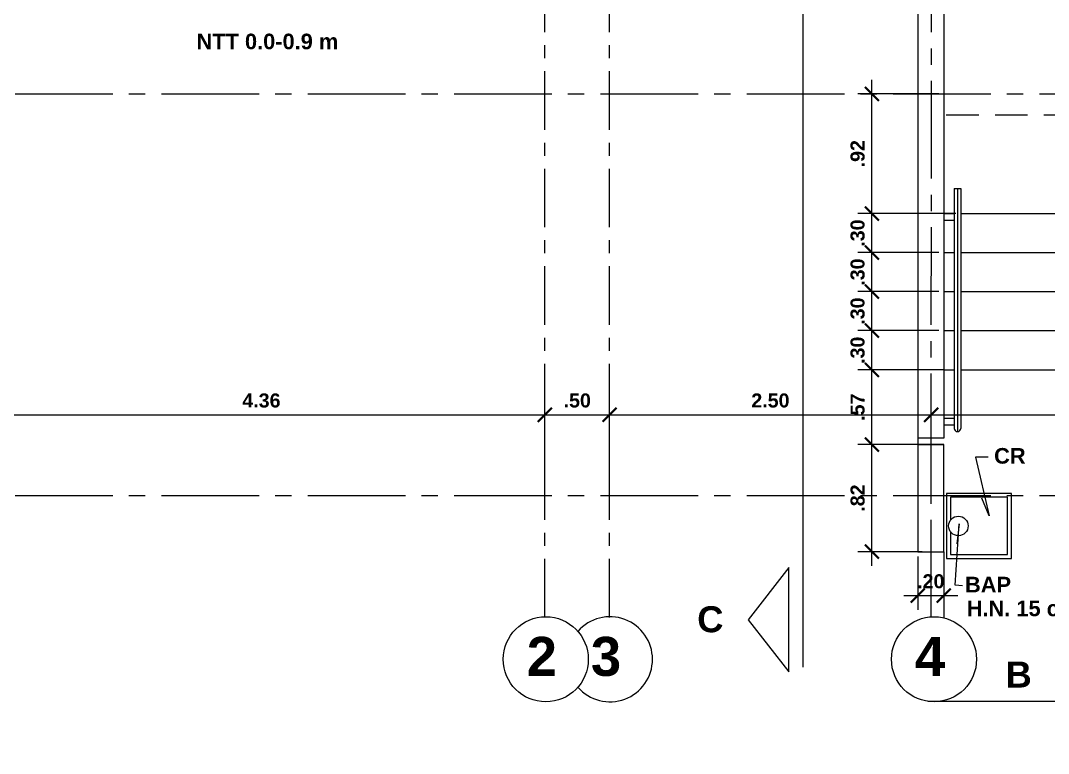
# Model space of a CAD drawing. Extents: x 504.5 to 598.6, y 648.3 to 688.4.
# Drawn here: x 512.22 to 520.12, y 648.29 to 653.93 of the extents above; entities that cross this region are included whole.
import ezdxf

# ---------------------------------------------------------------- set-up
doc = ezdxf.new("R2010")
doc.units = 0
doc.header["$MEASUREMENT"] = 0
doc.linetypes.add('CENTER2', pattern=[1.125, 0.75, -0.125, 0.125, -0.125])
doc.linetypes.add('DASHED2', pattern=[0.375, 0.25, -0.125])
doc.layers.get('0').update_dxf_attribs({"linetype": 'CONTINUOUS'})
doc.layers.get('DEFPOINTS').update_dxf_attribs({"linetype": 'CONTINUOUS'})
for name, color, linetype in [('2', 1, 'CONTINUOUS'), ('6', 7, 'CONTINUOUS'), ('9', 1, 'DASHED2'), ('EJES', 6, 'CENTER2'), ('escaleras', 1, 'CONTINUOUS'), ('METAL', 1, 'CONTINUOUS'), ('murosbajos', 3, 'CONTINUOUS'), ('paredes', 2, 'CONTINUOUS'), ('ventanas', 1, 'CONTINUOUS')]:
    doc.layers.add(name, color=color, linetype=linetype)
doc.styles.add('ALR4', font='sanssb__.ttf')
doc.dimstyles.new('1-50', dxfattribs={"dimscale": 0.6, "dimtxt": 0.18, "dimasz": 0.18, "dimexe": 0.18, "dimexo": 0.0625, "dimgap": 0.09, "dimtad": 1, "dimzin": 4, "dimdsep": 46, "dimtxsty": 'Standard', "dimblk1": 'ARCHTICK', "dimblk2": 'ARCHTICK', "dimsah": 1, "dimcen": 0.09, "dimdle": 0.18, "dimclrd": 6, "dimclre": 6, "dimclrt": 1, "dimadec": 0, "dimazin": 0, "dimtfac": 1, "dimtofl": 0, "dimtmove": 0, "dimatfit": 3, "dimldrblk": 'ARCHTICK', "dimfxl": 1, "dimtolj": 1, "dimtzin": 4, "dimarcsym": 0})

# ---------------------------------------------------------------- blocks, each defined once
blk = doc.blocks.new('_ARCHTICK')
at = {"color": 0, "linetype": 'ByBlock', "const_width": 0.15}
blk.add_lwpolyline([(-0.5, -0.5), (0.5, 0.5)], dxfattribs=at)
blk = doc.blocks.new('*D29')
at = {"color": 6, "linetype": 'ByBlock', "transparency": 16777216}
for p, q in [((511.8915, 650.3138), (511.8915, 651.0044)), ((516.2495, 650.3138), (516.2495, 651.0044)), ((511.7835, 650.8964), (516.3575, 650.8964))]:
    blk.add_line(p, q, dxfattribs=at)
at = {"layer": 'DEFPOINTS', "color": 0, "linetype": 'ByBlock', "transparency": 16777216}
for p in [(516.2495, 650.8964), (511.8915, 650.2763), (516.2495, 650.2763)]:
    blk.add_point(p, dxfattribs=at)
at = {"color": 6, "linetype": 'ByBlock', "transparency": 16777216, "xscale": 0.108, "yscale": 0.108, "zscale": 0.108, "rotation": 180}
blk.add_blockref('_ARCHTICK', (511.8915, 650.8964), dxfattribs=at)
at = {"color": 6, "linetype": 'ByBlock', "transparency": 16777216, "xscale": 0.108, "yscale": 0.108, "zscale": 0.108}
blk.add_blockref('_ARCHTICK', (516.2495, 650.8964), dxfattribs=at)
at = {"color": 1, "linetype": 'ByBlock', "transparency": 16777216, "insert": (514.0705, 651.0062), "char_height": 0.108, "attachment_point": 5, "style": 'ALR4'}
blk.add_mtext('\\A1;4.36', dxfattribs=at)
blk = doc.blocks.new('*D30')
at = {"color": 6, "linetype": 'ByBlock', "transparency": 16777216}
for p, q in [((516.7472, 650.3138), (516.7472, 651.0044)), ((516.1415, 650.8964), (516.8552, 650.8964))]:
    blk.add_line(p, q, dxfattribs=at)
at = {"layer": 'DEFPOINTS', "color": 0, "linetype": 'ByBlock', "transparency": 16777216}
for p in [(516.7472, 650.8964), (516.2495, 650.2763), (516.7472, 650.2763)]:
    blk.add_point(p, dxfattribs=at)
at = {"color": 6, "linetype": 'ByBlock', "transparency": 16777216, "xscale": 0.108, "yscale": 0.108, "zscale": 0.108, "rotation": 180}
blk.add_blockref('_ARCHTICK', (516.2495, 650.8964), dxfattribs=at)
at = {"color": 6, "linetype": 'ByBlock', "transparency": 16777216, "xscale": 0.108, "yscale": 0.108, "zscale": 0.108}
blk.add_blockref('_ARCHTICK', (516.7472, 650.8964), dxfattribs=at)
at = {"color": 1, "linetype": 'ByBlock', "transparency": 16777216, "insert": (516.4984, 651.0062), "char_height": 0.108, "attachment_point": 5, "style": 'ALR4'}
blk.add_mtext('\\A1;.50', dxfattribs=at)
blk = doc.blocks.new('*D31')
at = {"color": 6, "linetype": 'ByBlock', "transparency": 16777216}
for p, q in [((519.2199, 650.3138), (519.2199, 651.0044)), ((516.6392, 650.8964), (519.3279, 650.8964))]:
    blk.add_line(p, q, dxfattribs=at)
at = {"layer": 'DEFPOINTS', "color": 0, "linetype": 'ByBlock', "transparency": 16777216}
for p in [(519.2199, 650.8964), (516.7472, 650.2763), (519.2199, 650.2763)]:
    blk.add_point(p, dxfattribs=at)
at = {"color": 6, "linetype": 'ByBlock', "transparency": 16777216, "xscale": 0.108, "yscale": 0.108, "zscale": 0.108, "rotation": 180}
blk.add_blockref('_ARCHTICK', (516.7472, 650.8964), dxfattribs=at)
at = {"color": 6, "linetype": 'ByBlock', "transparency": 16777216, "xscale": 0.108, "yscale": 0.108, "zscale": 0.108}
blk.add_blockref('_ARCHTICK', (519.2199, 650.8964), dxfattribs=at)
at = {"color": 1, "linetype": 'ByBlock', "transparency": 16777216, "insert": (517.9836, 651.0062), "char_height": 0.108, "attachment_point": 5, "style": 'ALR4'}
blk.add_mtext('\\A1;2.50', dxfattribs=at)
blk = doc.blocks.new('*D32')
at = {"color": 6, "linetype": 'ByBlock', "transparency": 16777216}
for p, q in [((525.2519, 650.3138), (525.2519, 651.0044)), ((519.1119, 650.8964), (525.3599, 650.8964))]:
    blk.add_line(p, q, dxfattribs=at)
at = {"layer": 'DEFPOINTS', "color": 0, "linetype": 'ByBlock', "transparency": 16777216}
for p in [(525.2519, 650.8964), (519.2199, 650.2763), (525.2519, 650.2763)]:
    blk.add_point(p, dxfattribs=at)
at = {"color": 6, "linetype": 'ByBlock', "transparency": 16777216, "xscale": 0.108, "yscale": 0.108, "zscale": 0.108, "rotation": 180}
blk.add_blockref('_ARCHTICK', (519.2199, 650.8964), dxfattribs=at)
at = {"color": 6, "linetype": 'ByBlock', "transparency": 16777216, "xscale": 0.108, "yscale": 0.108, "zscale": 0.108}
blk.add_blockref('_ARCHTICK', (525.2519, 650.8964), dxfattribs=at)
at = {"color": 1, "linetype": 'ByBlock', "transparency": 16777216, "insert": (522.2359, 651.0062), "char_height": 0.108, "attachment_point": 5, "style": 'ALR4'}
blk.add_mtext('\\A1;6.00', dxfattribs=at)
blk = doc.blocks.new('*D58')
at = {"color": 6, "linetype": 'ByBlock', "transparency": 16777216}
for p, q in [((518.764, 649.7365), (518.764, 650.7765)), ((519.1494, 650.6685), (518.656, 650.6685)), ((519.1494, 649.8445), (518.656, 649.8445))]:
    blk.add_line(p, q, dxfattribs=at)
at = {"layer": 'DEFPOINTS', "color": 0, "linetype": 'ByBlock', "transparency": 16777216}
for p in [(518.764, 650.6685), (519.1869, 650.6685), (519.1869, 649.8445)]:
    blk.add_point(p, dxfattribs=at)
at = {"color": 6, "linetype": 'ByBlock', "transparency": 16777216, "xscale": 0.108, "yscale": 0.108, "zscale": 0.108}
for p, rotation in [((518.764, 650.6685), 90), ((518.764, 649.8445), 270)]:
    blk.add_blockref('_ARCHTICK', p, dxfattribs=dict(at, rotation=rotation))
at = {"color": 1, "linetype": 'ByBlock', "transparency": 16777216, "insert": (518.6543, 650.2565), "char_height": 0.108, "attachment_point": 5, "rotation": 90, "style": 'ALR4'}
blk.add_mtext('\\A1;.82', dxfattribs=at)
blk = doc.blocks.new('*D59')
at = {"color": 6, "linetype": 'ByBlock', "transparency": 16777216}
for p, q in [((518.764, 650.5605), (518.764, 651.3497)), ((519.3142, 651.2417), (518.656, 651.2417))]:
    blk.add_line(p, q, dxfattribs=at)
at = {"layer": 'DEFPOINTS', "color": 0, "linetype": 'ByBlock', "transparency": 16777216}
for p in [(518.764, 651.2417), (519.3517, 651.2417), (519.1869, 650.6685)]:
    blk.add_point(p, dxfattribs=at)
at = {"color": 6, "linetype": 'ByBlock', "transparency": 16777216, "xscale": 0.108, "yscale": 0.108, "zscale": 0.108}
for p, rotation in [((518.764, 651.2417), 90), ((518.764, 650.6685), 270)]:
    blk.add_blockref('_ARCHTICK', p, dxfattribs=dict(at, rotation=rotation))
at = {"color": 1, "linetype": 'ByBlock', "transparency": 16777216, "insert": (518.6541, 650.9551), "char_height": 0.108, "attachment_point": 5, "rotation": 90, "style": 'ALR4'}
blk.add_mtext('\\A1;.57', dxfattribs=at)
blk = doc.blocks.new('*D60')
at = {"color": 6, "linetype": 'ByBlock', "transparency": 16777216}
for p, q in [((518.764, 651.1337), (518.764, 651.6517)), ((519.279, 651.5437), (518.656, 651.5437))]:
    blk.add_line(p, q, dxfattribs=at)
at = {"layer": 'DEFPOINTS', "color": 0, "linetype": 'ByBlock', "transparency": 16777216}
for p in [(518.764, 651.5437), (519.3165, 651.5437), (519.3517, 651.2417)]:
    blk.add_point(p, dxfattribs=at)
at = {"color": 6, "linetype": 'ByBlock', "transparency": 16777216, "xscale": 0.108, "yscale": 0.108, "zscale": 0.108}
for p, rotation in [((518.764, 651.5437), 90), ((518.764, 651.2417), 270)]:
    blk.add_blockref('_ARCHTICK', p, dxfattribs=dict(at, rotation=rotation))
at = {"color": 1, "linetype": 'ByBlock', "transparency": 16777216, "insert": (518.6542, 651.3927), "char_height": 0.108, "attachment_point": 5, "rotation": 90, "style": 'ALR4'}
blk.add_mtext('\\A1;.30', dxfattribs=at)
blk = doc.blocks.new('*D61')
at = {"color": 6, "linetype": 'ByBlock', "transparency": 16777216}
for p, q in [((518.764, 651.4357), (518.764, 651.9517)), ((519.279, 651.8437), (518.656, 651.8437))]:
    blk.add_line(p, q, dxfattribs=at)
at = {"layer": 'DEFPOINTS', "color": 0, "linetype": 'ByBlock', "transparency": 16777216}
for p in [(518.764, 651.8437), (519.3165, 651.8437), (519.3165, 651.5437)]:
    blk.add_point(p, dxfattribs=at)
at = {"color": 6, "linetype": 'ByBlock', "transparency": 16777216, "xscale": 0.108, "yscale": 0.108, "zscale": 0.108}
for p, rotation in [((518.764, 651.8437), 90), ((518.764, 651.5437), 270)]:
    blk.add_blockref('_ARCHTICK', p, dxfattribs=dict(at, rotation=rotation))
at = {"color": 1, "linetype": 'ByBlock', "transparency": 16777216, "insert": (518.6542, 651.6937), "char_height": 0.108, "attachment_point": 5, "rotation": 90, "style": 'ALR4'}
blk.add_mtext('\\A1;.30', dxfattribs=at)
blk = doc.blocks.new('*D62')
at = {"color": 6, "linetype": 'ByBlock', "transparency": 16777216}
for p, q in [((518.764, 651.7357), (518.764, 652.2517)), ((519.279, 652.1437), (518.656, 652.1437))]:
    blk.add_line(p, q, dxfattribs=at)
at = {"layer": 'DEFPOINTS', "color": 0, "linetype": 'ByBlock', "transparency": 16777216}
for p in [(518.764, 652.1437), (519.3165, 652.1437), (519.3165, 651.8437)]:
    blk.add_point(p, dxfattribs=at)
at = {"color": 6, "linetype": 'ByBlock', "transparency": 16777216, "xscale": 0.108, "yscale": 0.108, "zscale": 0.108}
for p, rotation in [((518.764, 652.1437), 90), ((518.764, 651.8437), 270)]:
    blk.add_blockref('_ARCHTICK', p, dxfattribs=dict(at, rotation=rotation))
at = {"color": 1, "linetype": 'ByBlock', "transparency": 16777216, "insert": (518.6542, 651.9937), "char_height": 0.108, "attachment_point": 5, "rotation": 90, "style": 'ALR4'}
blk.add_mtext('\\A1;.30', dxfattribs=at)
blk = doc.blocks.new('*D63')
at = {"color": 6, "linetype": 'ByBlock', "transparency": 16777216}
for p, q in [((518.764, 652.0357), (518.764, 652.5517)), ((519.409, 652.4437), (518.656, 652.4437))]:
    blk.add_line(p, q, dxfattribs=at)
at = {"layer": 'DEFPOINTS', "color": 0, "linetype": 'ByBlock', "transparency": 16777216}
for p in [(518.764, 652.4437), (519.4465, 652.4437), (519.3165, 652.1437)]:
    blk.add_point(p, dxfattribs=at)
at = {"color": 6, "linetype": 'ByBlock', "transparency": 16777216, "xscale": 0.108, "yscale": 0.108, "zscale": 0.108}
for p, rotation in [((518.764, 652.4437), 90), ((518.764, 652.1437), 270)]:
    blk.add_blockref('_ARCHTICK', p, dxfattribs=dict(at, rotation=rotation))
at = {"color": 1, "linetype": 'ByBlock', "transparency": 16777216, "insert": (518.6542, 652.2937), "char_height": 0.108, "attachment_point": 5, "rotation": 90, "style": 'ALR4'}
blk.add_mtext('\\A1;.30', dxfattribs=at)
blk = doc.blocks.new('*D64')
at = {"color": 6, "linetype": 'ByBlock', "transparency": 16777216}
for p, q in [((518.764, 652.3357), (518.764, 653.4721)), ((519.279, 653.3641), (518.656, 653.3641))]:
    blk.add_line(p, q, dxfattribs=at)
at = {"layer": 'DEFPOINTS', "color": 0, "linetype": 'ByBlock', "transparency": 16777216}
for p in [(518.764, 653.3641), (519.3165, 653.3641), (519.4465, 652.4437)]:
    blk.add_point(p, dxfattribs=at)
at = {"color": 6, "linetype": 'ByBlock', "transparency": 16777216, "xscale": 0.108, "yscale": 0.108, "zscale": 0.108}
for p, rotation in [((518.764, 653.3641), 90), ((518.764, 652.4437), 270)]:
    blk.add_blockref('_ARCHTICK', p, dxfattribs=dict(at, rotation=rotation))
at = {"color": 1, "linetype": 'ByBlock', "transparency": 16777216, "insert": (518.6543, 652.9039), "char_height": 0.108, "attachment_point": 5, "rotation": 90, "style": 'ALR4'}
blk.add_mtext('\\A1;.92', dxfattribs=at)
blk = doc.blocks.new('*D163')
at = {"color": 6, "linetype": 'ByBlock', "transparency": 16777216}
blk.add_arc((523.0955, 652.4437), 0.4659, 45, 180, dxfattribs=at)
at = {"layer": 'DEFPOINTS', "color": 0, "linetype": 'ByBlock', "transparency": 16777216}
for p in [(524.9347, 654.2829), (523.0955, 652.9096), (519.4465, 652.4437), (523.0955, 652.4437), (523.0955, 652.4437)]:
    blk.add_point(p, dxfattribs=at)
at = {"color": 6, "linetype": 'ByBlock', "transparency": 16777216, "xscale": 0.108, "yscale": 0.108, "zscale": 0.108}
for p, rotation in [((523.4249, 652.7732), 314.9999999999949), ((522.6295, 652.4437), 269.9999999999902)]:
    blk.add_blockref('_ARCHTICK', p, dxfattribs=dict(at, rotation=rotation))
at = {"color": 1, "linetype": 'ByBlock', "transparency": 16777216, "insert": (522.8751, 652.9757), "char_height": 0.108, "attachment_point": 5, "rotation": 22.5, "style": 'ALR4'}
blk.add_mtext('\\A1;135.00°', dxfattribs=at)
blk = doc.blocks.new('*D221')
at = {"color": 6, "linetype": 'ByBlock', "transparency": 16777216}
for p, q in [((519.1165, 649.807), (519.1165, 649.3986)), ((519.3165, 649.805), (519.3165, 649.3986)), ((519.0085, 649.5066), (519.4245, 649.5066))]:
    blk.add_line(p, q, dxfattribs=at)
at = {"layer": 'DEFPOINTS', "color": 0, "linetype": 'ByBlock', "transparency": 16777216}
for p in [(519.1165, 649.8445), (519.3165, 649.8425), (519.3165, 649.5066)]:
    blk.add_point(p, dxfattribs=at)
at = {"color": 6, "linetype": 'ByBlock', "transparency": 16777216, "xscale": 0.108, "yscale": 0.108, "zscale": 0.108, "rotation": 180}
blk.add_blockref('_ARCHTICK', (519.1165, 649.5066), dxfattribs=at)
at = {"color": 6, "linetype": 'ByBlock', "transparency": 16777216, "xscale": 0.108, "yscale": 0.108, "zscale": 0.108}
blk.add_blockref('_ARCHTICK', (519.3165, 649.5066), dxfattribs=at)
at = {"color": 1, "linetype": 'ByBlock', "transparency": 16777216, "insert": (519.2165, 649.6163), "char_height": 0.108, "attachment_point": 5, "style": 'ALR4'}
blk.add_mtext('\\A1;.20', dxfattribs=at)
blk = doc.blocks.new('*D250')
at = {"color": 6, "linetype": 'ByBlock', "transparency": 16777216}
blk.add_arc((516.2495, 661.9457), 0.7871, 270, 315, dxfattribs=at)
at = {"layer": 'DEFPOINTS', "color": 0, "linetype": 'ByBlock', "transparency": 16777216}
for p in [(516.2495, 683.009), (516.1665, 662.0287), (516.4533, 661.1854), (519.1165, 659.0787), (516.2495, 649.3383)]:
    blk.add_point(p, dxfattribs=at)
at = {"color": 6, "linetype": 'ByBlock', "transparency": 16777216, "xscale": 0.108, "yscale": 0.108, "zscale": 0.108}
for p, rotation in [((516.8061, 661.3891), 44.99999999999377), ((516.2495, 661.1586), 180.0000000000004)]:
    blk.add_blockref('_ARCHTICK', p, dxfattribs=dict(at, rotation=rotation))
at = {"color": 1, "linetype": 'ByBlock', "transparency": 16777216, "insert": (516.5087, 661.32), "char_height": 0.108, "attachment_point": 5, "rotation": 22.5, "style": 'ALR4'}
blk.add_mtext('\\A1;45.00°', dxfattribs=at)

msp = doc.modelspace()

# ---------------------------------------------------------------- linework, layer by layer
at = {"layer": '2'}
for points in [[(519.6583, 650.5723), (519.5592, 650.5723), (519.6645, 650.1205), (519.6088, 650.2566)], [(519.4601, 649.5819), (519.4044, 649.5881), (519.4353, 650.0586), (519.4168, 649.9038)], [(519.1941, 648.6946), (521.8678, 648.6946), (521.8678, 649.1532), (522.047, 649.1532), (522.047, 648.2933), (522.2835, 648.2933), (522.2835, 648.7018), (526.3145, 648.7018)]]:
    msp.add_lwpolyline(points, dxfattribs=at)
for centre in [(516.2566, 649.0172), (519.2413, 649.0172)]:
    msp.add_circle(centre, 0.3271, dxfattribs=at)
msp.add_arc((516.7498, 649.0172), 0.3271, 221.06359, 138.93641, dxfattribs=at)
at = {"layer": '6'}
msp.add_line((518.2324, 654.8303), (518.2324, 648.9558), dxfattribs=at)
msp.add_lwpolyline([(518.1262, 649.7221), (517.8129, 649.3201), (518.1262, 648.9207), (518.1262, 649.7221)], dxfattribs=at)
at = {"layer": '9'}
msp.add_line((519.3359, 653.2036), (531.1747, 653.2036), dxfattribs=at)
at = {"layer": 'EJES', "ltscale": 0.6}
for p, q in [((516.2495, 649.3383), (516.2495, 683.009)), ((516.7472, 649.3383), (516.7472, 683.009))]:
    msp.add_line(p, q, dxfattribs=at)
at = {"layer": 'EJES'}
for p, q in [((519.2193, 649.3383), (519.2399, 683.009)), ((505.4273, 653.3641), (544.8842, 653.3641)), ((505.4273, 650.2763), (544.8842, 650.2763))]:
    msp.add_line(p, q, dxfattribs=at)
at = {"layer": 'escaleras'}
for p, q in [((519.4465, 652.4437), (523.0955, 652.4437)), ((519.3165, 652.1437), (519.3965, 652.1437)), ((519.4465, 652.1437), (523.2197, 652.1437)), ((519.3165, 651.8437), (519.3965, 651.8437)), ((519.4465, 651.8437), (523.344, 651.8437)), ((519.3165, 651.5437), (519.3965, 651.5437)), ((519.4465, 651.5437), (523.4682, 651.5437)), ((519.3165, 651.2437), (519.3965, 651.2437)), ((519.4465, 651.2437), (523.5925, 651.2437)), ((519.3165, 649.8425), (519.3165, 649.3383))]:
    msp.add_line(p, q, dxfattribs=at)
at = {"layer": 'METAL'}
msp.add_circle((519.4287, 650.0425), 0.075, dxfattribs=at)
at = {"layer": 'murosbajos'}
for p, q in [((519.1165, 656.4641), (519.1165, 650.7175)), ((519.3165, 656.4891), (519.3165, 650.7175)), ((519.1165, 650.6675), (519.3165, 650.6675))]:
    msp.add_line(p, q, dxfattribs=at)
at = {"layer": 'murosbajos', "color": 5}
for p, q in [((519.3965, 652.6375), (519.4465, 652.6375)), ((519.3965, 652.6375), (519.3965, 650.7925)), ((519.4465, 652.6375), (519.4465, 650.7925)), ((519.3165, 652.4437), (519.3965, 652.4437)), ((519.3165, 652.3937), (519.3965, 652.3937)), ((519.3965, 650.8675), (519.3165, 650.8675)), ((519.3965, 650.8175), (519.3165, 650.8175))]:
    msp.add_line(p, q, dxfattribs=at)
at = {"layer": 'murosbajos', "color": 6}
msp.add_line((519.4215, 652.6375), (519.4215, 650.7675), dxfattribs=at)
at = {"layer": 'murosbajos', "color": 5}
msp.add_arc((519.4215, 650.7925), 0.025, 180, 0, dxfattribs=at)
at = {"layer": 'paredes', "color": 3}
msp.add_line((519.3165, 650.7175), (519.1165, 650.7175), dxfattribs=at)
at = {"layer": 'paredes', "color": 1}
msp.add_line((519.1165, 650.7175), (519.1165, 650.6675), dxfattribs=at)
at = {"layer": 'paredes'}
msp.add_lwpolyline([(519.1165, 649.8425), (519.3165, 649.8425), (519.3165, 650.6675), (519.1165, 650.6675)], close=True, dxfattribs=at)
at = {"layer": 'ventanas', "color": 6}
msp.add_lwpolyline([(519.3375, 650.2925), (519.3375, 649.7925), (519.8375, 649.7925), (519.8375, 650.2925)], close=True, dxfattribs=at)
msp.add_lwpolyline([(519.3675, 649.9991), (519.3675, 649.8225), (519.8075, 649.8225), (519.8075, 650.2625), (519.3675, 650.2625), (519.3675, 650.0859)], dxfattribs=at)

# ---------------------------------------------------------------- texts
at = {"layer": '2', "style": 'ALR4'}
for s, height, p in [('NTT 0.0-0.9 m', 0.12, (513.5715, 653.7069)), ('CR', 0.12, (519.7034, 650.5213)), ('BAP', 0.12, (519.4797, 649.5314)), ('C', 0.2, (517.4208, 649.225)), ('H.N. 15 cm %%C', 0.12, (519.4928, 649.3486)), ('2', 0.3, (516.1097, 648.8898)), ('3', 0.3, (516.603, 648.8898)), ('4', 0.3, (519.0944, 648.8898)), ('B', 0.2, (519.7914, 648.7998))]:
    msp.add_text(s, height=height, dxfattribs=at).set_placement(p)

# ---------------------------------------------------------------- dimensions: what is measured, and where the dimension line sits
at = {"layer": '2'}
for base, line1, line2, picture, middle in [((516.4533, 661.1854), ((516.1665, 662.0287), (519.1165, 659.0787)), ((516.2495, 649.3383), (516.2495, 683.009)), '*D250', (516.5087, 661.32)), ((523.0955, 652.9096), ((523.0955, 652.4437), (524.9347, 654.2829)), ((519.4465, 652.4437), (523.0955, 652.4437)), '*D163', (522.8751, 652.9757))]:
    dim = msp.add_angular_dim_2l(base=base, line1=line1, line2=line2, dimstyle='1-50', override={"dimtxsty": 'ALR4', "dimadec": 2, "dimazin": 1}, dxfattribs=at)
    dim.commit()
    dim.dimension.update_dxf_attribs({"geometry": picture, "text_midpoint": middle})
for base, p1, p2, override, picture, middle in [((518.764, 653.3641), (519.4465, 652.4437), (519.3165, 653.3641), {"dimtxsty": 'ALR4', "dimse1": 1, "dimtmove": 1}, '*D64', (518.6543, 652.9039)), ((518.764, 652.4437), (519.3165, 652.1437), (519.4465, 652.4437), {"dimtxsty": 'ALR4', "dimse1": 1, "dimtmove": 1}, '*D63', (518.6542, 652.2937)), ((518.764, 652.1437), (519.3165, 651.8437), (519.3165, 652.1437), {"dimtxsty": 'ALR4', "dimse1": 1, "dimtmove": 1}, '*D62', (518.6542, 651.9937)), ((518.764, 651.8437), (519.3165, 651.5437), (519.3165, 651.8437), {"dimtxsty": 'ALR4', "dimse1": 1, "dimtmove": 1}, '*D61', (518.6542, 651.6937)), ((518.764, 651.5437), (519.3517, 651.2417), (519.3165, 651.5437), {"dimtxsty": 'ALR4', "dimse1": 1, "dimtmove": 1}, '*D60', (518.6542, 651.3927)), ((518.764, 651.2417), (519.1869, 650.6685), (519.3517, 651.2417), {"dimtxsty": 'ALR4', "dimse1": 1, "dimtmove": 1}, '*D59', (518.6541, 650.9551)), ((518.764, 650.6685), (519.1869, 649.8445), (519.1869, 650.6685), {"dimtxsty": 'ALR4'}, '*D58', (518.6543, 650.2565))]:
    dim = msp.add_linear_dim(base=base, p1=p1, p2=p2, angle=90, dimstyle='1-50', override=override, dxfattribs=at)
    dim.commit()
    dim.dimension.update_dxf_attribs({"geometry": picture, "text_midpoint": middle})
for base, p1, p2, override, picture, middle in [((516.2495, 650.8964), (511.8915, 650.2763), (516.2495, 650.2763), {"dimtxsty": 'ALR4'}, '*D29', (514.0705, 651.0062)), ((516.7472, 650.8964), (516.2495, 650.2763), (516.7472, 650.2763), {"dimtxsty": 'ALR4', "dimse1": 1, "dimtmove": 1}, '*D30', (516.4984, 651.0062))]:
    dim = msp.add_linear_dim(base=base, p1=p1, p2=p2, dimstyle='1-50', override=override, dxfattribs=at)
    dim.commit()
    dim.dimension.update_dxf_attribs({"geometry": picture, "text_midpoint": middle})
for base, p1, p2, text, picture, middle in [((519.2199, 650.8964), (516.7472, 650.2763), (519.2199, 650.2763), '2.50', '*D31', (517.9836, 651.0062)), ((525.2519, 650.8964), (519.2199, 650.2763), (525.2519, 650.2763), '6.00', '*D32', (522.2359, 651.0062))]:
    dim = msp.add_linear_dim(base=base, p1=p1, p2=p2, text=text, dimstyle='1-50', override={"dimtxsty": 'ALR4', "dimse1": 1, "dimtmove": 1}, dxfattribs=at)
    dim.commit()
    dim.dimension.update_dxf_attribs({"geometry": picture, "text_midpoint": middle})
dim = msp.add_linear_dim(base=(519.3165, 649.5066), p1=(519.1165, 649.8445), p2=(519.3165, 649.8425), dimstyle='1-50', override={"dimtxsty": 'ALR4'}, dxfattribs=at)
dim.commit()
dim.dimension.update_dxf_attribs({"geometry": '*D221', "text_midpoint": (519.2165, 649.5066), "dimtype": 160})

doc.saveas('drawing.dxf')
